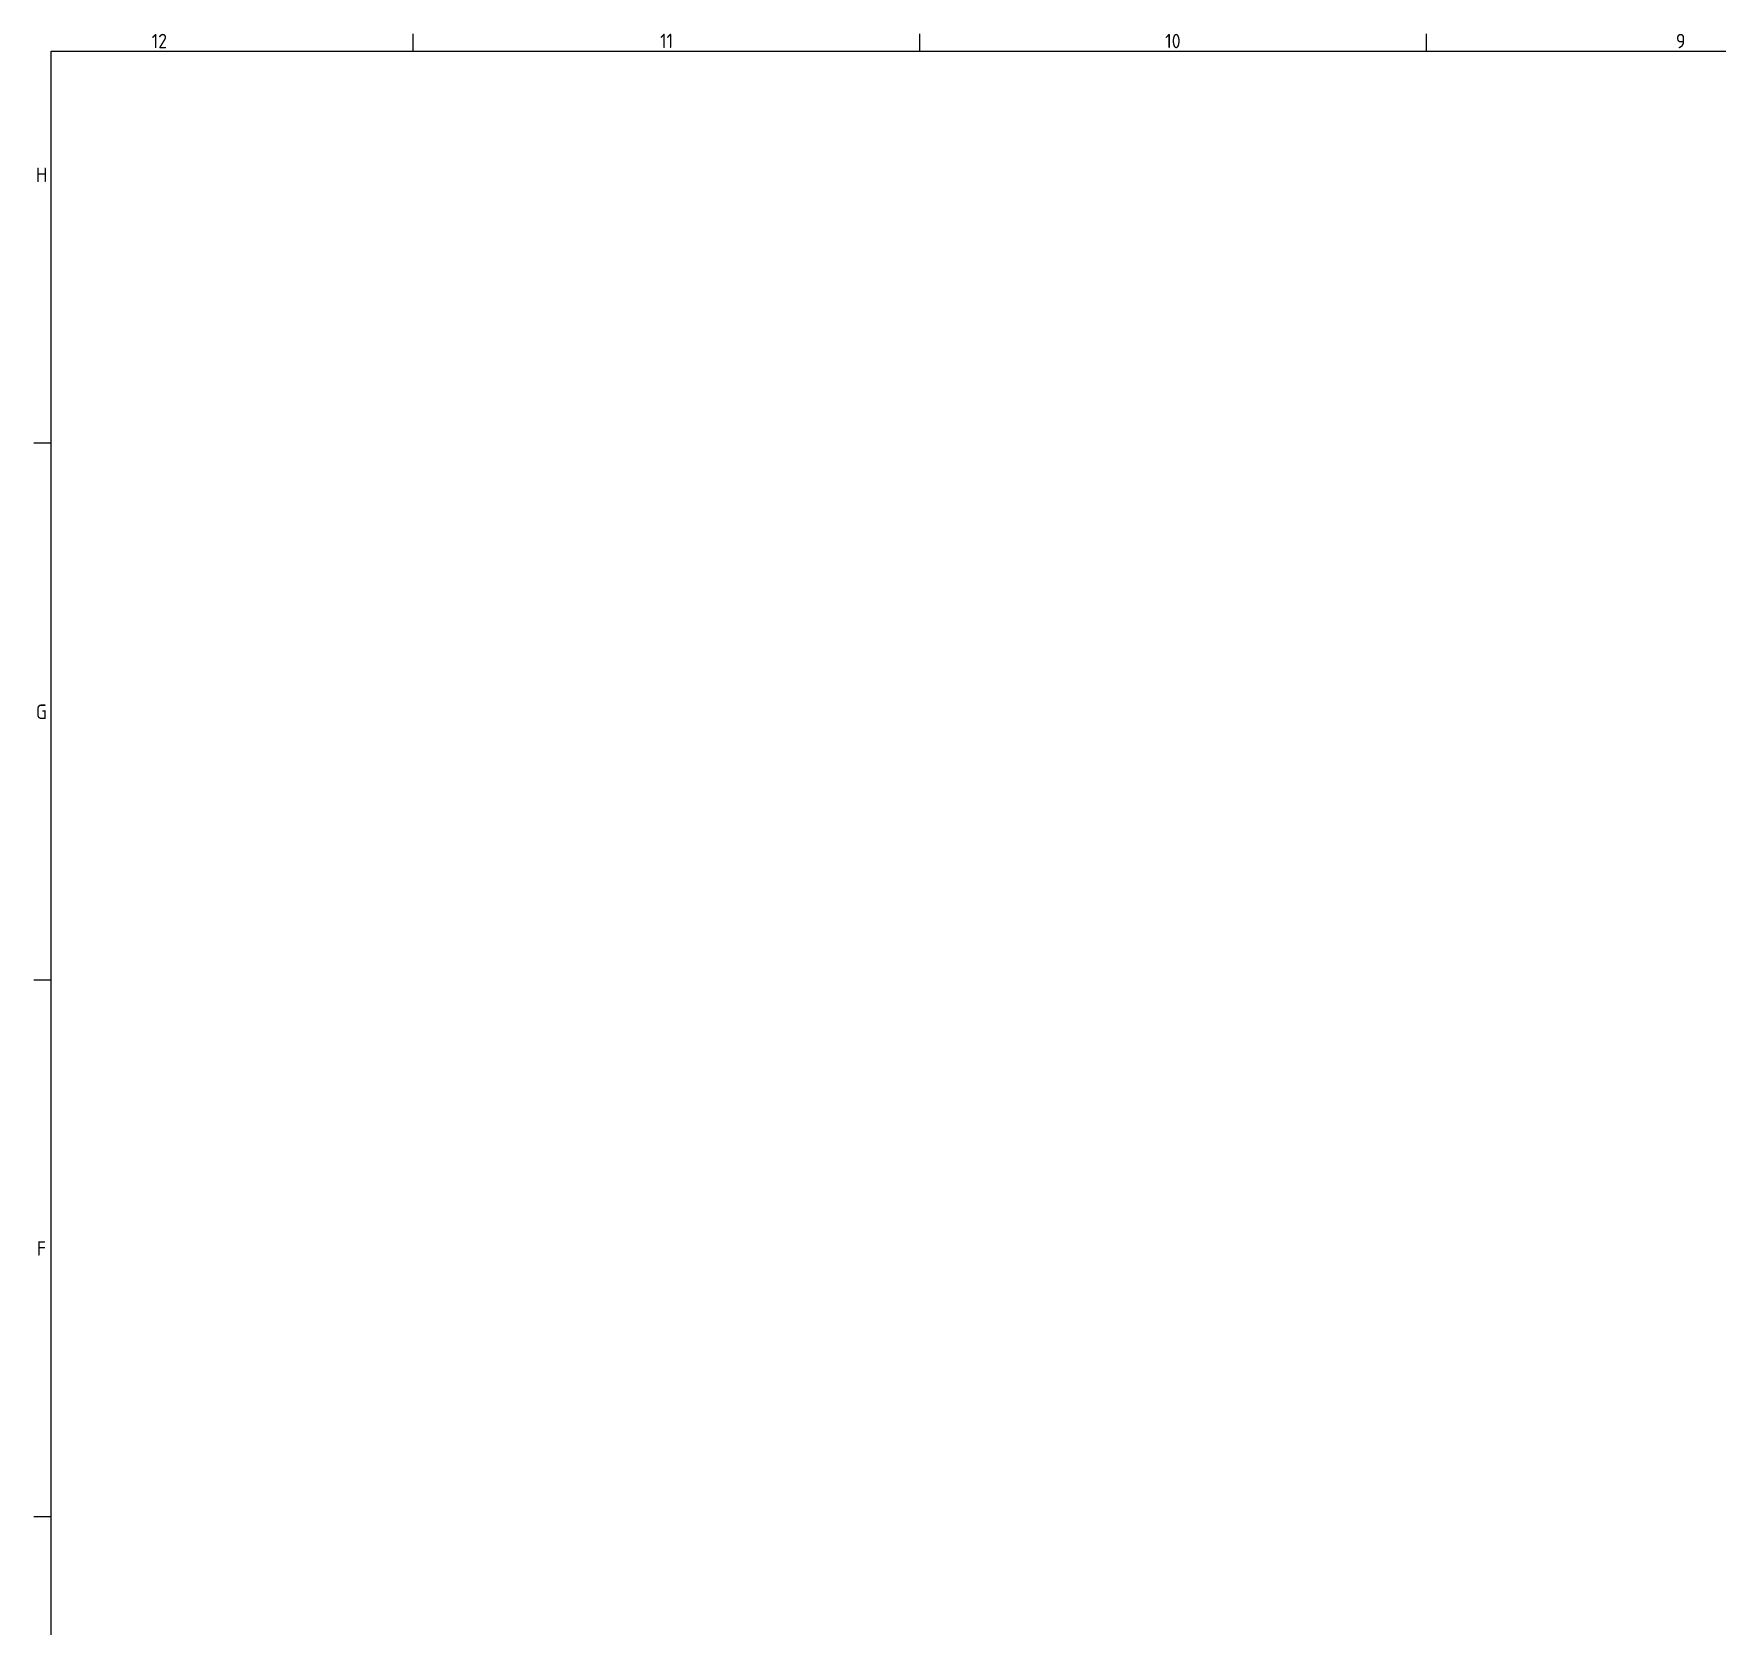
# Model space of a CAD drawing. Header units: millimetres. Extents: x 0 to 4205, y 0 to 2970.
# Drawn here: x 88 to 1252, y 1781 to 2882 of the extents above; entities that cross this region are included whole.
import ezdxf

# ---------------------------------------------------------------- set-up
doc = ezdxf.new("R2010")
doc.units = ezdxf.units.MM
doc.header["$LTSCALE"] = 5
doc.layers.get('0').update_dxf_attribs({"color": 3, "lineweight": 25})
doc.layers.add('경계(ISO)', color=7, linetype='Continuous', lineweight=25)
doc.styles.add('문자 텍스트_PSTEK_POSCO', font='isocp.shx')

# ---------------------------------------------------------------- blocks, each defined once
blk = doc.blocks.new('경계 Default Border')
at = {"layer": '경계(ISO)'}
for p, q in [((70.08, 574), (70.08, 576.4)), ((140.17, 574), (140.17, 576.4)), ((210.25, 574), (210.25, 576.4)), ((20, 519.75), (17.6, 519.75)), ((20, 445.5), (17.6, 445.5)), ((20, 371.25), (17.6, 371.25))]:
    blk.add_line(p, q, dxfattribs=at)
at = {"layer": '경계(ISO)', "flags": 128}
blk.add_lwpolyline([(20, 20), (20, 574), (821, 574), (821, 20), (20, 20)], dxfattribs=at)
at = {"layer": '경계(ISO)', "color": 2, "char_height": 2, "attachment_point": 7, "style": '문자 텍스트_PSTEK_POSCO'}
for s, insert in [('12', (33.92, 574.38)), ('11', (104.23, 574.4)), ('10', (174.09, 574.38)), ('9', (244.72, 574.38)), ('H', (17.92, 555.87)), ('G', (17.92, 481.61)), ('F', (18.03, 407.37))]:
    blk.add_mtext(s, dxfattribs=dict(at, insert=insert))

msp = doc.modelspace()

# ---------------------------------------------------------------- block references
at = {"xscale": 5, "yscale": 5, "zscale": 5}
msp.add_blockref('경계 Default Border', (0, 0), dxfattribs=at)

doc.saveas('drawing.dxf')
